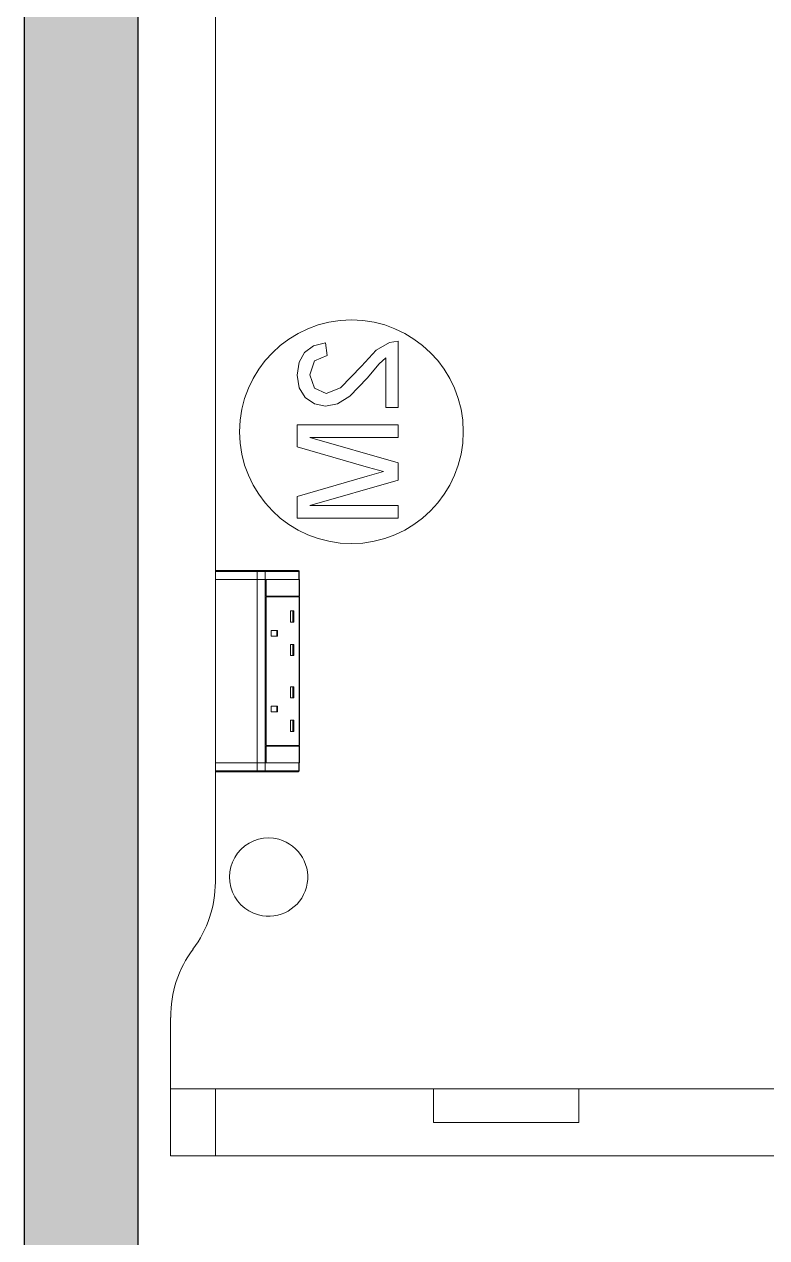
# Model space of a CAD drawing. Header units: millimetres. Extents: x 155927 to 317870, y -36033 to 97293.
# Drawn here: x 159615 to 160279, y 32548 to 33633 of the extents above; entities that cross this region are included whole.
import ezdxf

# ---------------------------------------------------------------- set-up
doc = ezdxf.new("R2010")
doc.units = ezdxf.units.MM
doc.header["$MEASUREMENT"] = 0
for name, color, linetype, lineweight in [('A-WALL-PATT', 7, 'CONTINUOUS', 9), ('I-FURN', 8, 'CONTINUOUS', 9), ('I-WALL', 7, 'CONTINUOUS', 9)]:
    doc.layers.add(name, color=color, linetype=linetype, lineweight=lineweight)

msp = doc.modelspace()

# ---------------------------------------------------------------- hatches: boundary and pattern name
at = {"layer": 'A-WALL-PATT'}
msp.add_hatch(color=256, dxfattribs=at).paths.add_polyline_path([(159614.7, 29907.6), (159716.7, 29907.6), (159716.7, 34245.6), (159614.7, 34245.6), (159614.7, 30208)], flags=0)

# ---------------------------------------------------------------- linework, layer by layer
at = {"layer": 'I-FURN'}
for p, q in [((159785.6, 33976.2), (159785.6, 33143.9)), ((159785.6, 33143.9), (159785.6, 33976.2)), ((159949.2, 33349.8), (159941.4, 33348.6)), ((159949.2, 33290.5), (159949.2, 33349.8)), ((159865.3, 33339.8), (159860.4, 33331)), ((159873.3, 33345.7), (159865.3, 33339.8)), ((159884.2, 33348.4), (159873.3, 33345.7)), ((159885.6, 33337.1), (159884.2, 33348.4)), ((159929.4, 33341.8), (159916.3, 33327.6)), ((159941.4, 33348.6), (159929.4, 33341.8)), ((159860.4, 33331), (159858.8, 33319.6)), ((159870.1, 33319.9), (159874.2, 33332.4)), ((159874.2, 33332.4), (159885.6, 33337.1)), ((159921.3, 33316.8), (159932.2, 33329.8)), ((159932.2, 33329.8), (159937.9, 33334.9)), ((159937.9, 33334.9), (159937.9, 33290.5)), ((159858.8, 33319.6), (159860.6, 33308.2)), ((159874.3, 33307.8), (159870.1, 33319.9)), ((159916.3, 33327.6), (159897.5, 33308.1)), ((159860.6, 33308.2), (159866, 33299.4)), ((159884.7, 33303.2), (159874.3, 33307.8)), ((159897.5, 33308.1), (159884.7, 33303.2)), ((159905.8, 33300.6), (159921.3, 33316.8)), ((159866, 33299.4), (159874.1, 33293.8)), ((159894.7, 33293.9), (159905.8, 33300.6)), ((159874.1, 33293.8), (159884, 33291.9)), ((159884, 33291.9), (159894.7, 33293.9)), ((159937.9, 33290.5), (159949.2, 33290.5)), ((159949.2, 33275), (159858.8, 33275)), ((159858.8, 33275), (159858.8, 33255.5)), ((159949.2, 33263.7), (159949.2, 33275)), ((159949.2, 33241), (159870.1, 33263.7)), ((159870.1, 33263.7), (159949.2, 33263.7)), ((159858.8, 33255.5), (159922.5, 33237)), ((159935.8, 33233.3), (159921.4, 33229.3)), ((159922.5, 33237), (159935.8, 33233.3)), ((159949.2, 33225.6), (159949.2, 33241)), ((159921.4, 33229.3), (159858.8, 33211.1)), ((159870.1, 33202.9), (159949.2, 33225.6)), ((159858.8, 33211.1), (159858.8, 33191.6)), ((159949.2, 33202.9), (159870.1, 33202.9)), ((159949.2, 33191.6), (159949.2, 33202.9)), ((159858.8, 33191.6), (159949.2, 33191.6)), ((159785.6, 33143.9), (159785.6, 33136.9)), ((159785.6, 33143.9), (159823.1, 33143.9)), ((159785.6, 33143.9), (159785.6, 33136.9)), ((159786.6, 33144.9), (159786.6, 33144.9)), ((159823.7, 33144.9), (159786.6, 33144.9)), ((159786.6, 33144.9), (159790.6, 33144.9)), ((159790.6, 33143.9), (159790.6, 33144.9)), ((159790.6, 33144.9), (159829.2, 33144.9)), ((159823.1, 33143.9), (159830, 33143.9)), ((159823.1, 33143.9), (159823.1, 33136.9)), ((159829.2, 33144.9), (159823.7, 33144.9)), ((159859.5, 33144.9), (159829.2, 33144.9)), ((159859.5, 33144.9), (159829.2, 33144.9)), ((159830, 33143.9), (159860.3, 33143.9)), ((159830, 33143.9), (159830, 33136.9)), ((159860.1, 33144.7), (159860.1, 33144.6)), ((159860.3, 33143.9), (159860.5, 33143.9)), ((159860.3, 33143.9), (159860.3, 33136.9)), ((159860.5, 33136.9), (159860.5, 33143.9)), ((159860.5, 33136.9), (159860.5, 33143.9)), ((159860.5, 33136.9), (159860.5, 33143.9)), ((159785.6, 33136.9), (159823.1, 33136.9)), ((159785.6, 33136.8), (159785.6, 32972.9)), ((159785.6, 32972.9), (159785.6, 33136.8)), ((159823.1, 33136.8), (159785.6, 33136.8)), ((159823.1, 33136.9), (159830, 33136.9)), ((159823.1, 32972.9), (159823.1, 33136.8)), ((159830, 33136.8), (159823.1, 33136.8)), ((159830.9, 33136.8), (159828.4, 33136.8)), ((159830, 33136.9), (159860.3, 33136.9)), ((159830, 32972.9), (159830, 33136.8)), ((159830, 33136.8), (159830.7, 33136.8)), ((159830.7, 33136.8), (159830.7, 33121.8)), ((159830.9, 33121.8), (159830.9, 33136.8)), ((159830.9, 33136.8), (159860.7, 33136.8)), ((159860.3, 33136.9), (159860.5, 33136.9)), ((159860.5, 32972.9), (159860.5, 33136.8)), ((159860.7, 33136.8), (159860.7, 33121.8)), ((159830.7, 33121.3), (159830.7, 32988.3)), ((159860.7, 33121.8), (159830.9, 33121.8)), ((159830.9, 32988.3), (159830.9, 33121.3)), ((159860.7, 33121.3), (159830.9, 33121.3)), ((159860.3, 33121.8), (159860.3, 33121.3)), ((159860.7, 33121.3), (159860.7, 32988.3)), ((159855.7, 33108.7), (159852.8, 33108.7)), ((159852.8, 33098.7), (159852.8, 33108.7)), ((159854.9, 33098.7), (159854.9, 33108.7)), ((159855.7, 33098.7), (159855.7, 33108.7)), ((159841.3, 33091.2), (159835.6, 33091.2)), ((159835.6, 33086.2), (159835.6, 33091.2)), ((159840.6, 33086.2), (159840.6, 33091.2)), ((159841.3, 33086.2), (159841.3, 33091.2)), ((159855.7, 33098.7), (159852.8, 33098.7)), ((159841.3, 33086.2), (159835.6, 33086.2)), ((159855.7, 33078.7), (159852.8, 33078.7)), ((159852.8, 33068.7), (159852.8, 33078.7)), ((159854.9, 33068.7), (159854.9, 33078.7)), ((159855.7, 33068.7), (159855.7, 33078.7)), ((159855.7, 33068.7), (159852.8, 33068.7)), ((159855.7, 33040.9), (159852.8, 33040.9)), ((159852.8, 33030.9), (159852.8, 33040.9)), ((159854.9, 33030.9), (159854.9, 33040.9)), ((159855.7, 33030.9), (159855.7, 33040.9)), ((159855.7, 33030.9), (159852.8, 33030.9)), ((159835.6, 33023.4), (159835.6, 33018.4)), ((159841.3, 33023.4), (159835.6, 33023.4)), ((159835.6, 33018.4), (159841.3, 33018.4)), ((159840.6, 33018.4), (159840.6, 33023.4)), ((159841.3, 33018.4), (159841.3, 33023.4)), ((159855.7, 33010.9), (159852.8, 33010.9)), ((159852.8, 33000.9), (159852.8, 33010.9)), ((159854.9, 33000.9), (159854.9, 33010.9)), ((159855.7, 33000.9), (159855.7, 33010.9)), ((159855.7, 33000.9), (159852.8, 33000.9)), ((159830.7, 32987.8), (159830.7, 32972.9)), ((159860.7, 32988.3), (159830.9, 32988.3)), ((159830.9, 32972.8), (159830.9, 32987.8)), ((159830.9, 32987.8), (159860.7, 32987.8)), ((159860.3, 32988.3), (159860.3, 32987.8)), ((159860.7, 32987.8), (159860.7, 32972.8)), ((159785.6, 32972.9), (159823.1, 32972.9)), ((159785.6, 32972.8), (159785.6, 32965.8)), ((159785.6, 32965.8), (159785.6, 32972.8)), ((159823.1, 32972.8), (159785.6, 32972.8)), ((159823.1, 32972.9), (159830, 32972.9)), ((159823.1, 32965.8), (159823.1, 32972.8)), ((159830, 32972.8), (159823.1, 32972.8)), ((159830.7, 32972.9), (159830, 32972.9)), ((159830, 32965.8), (159830, 32972.8)), ((159860.3, 32972.8), (159830, 32972.8)), ((159860.7, 32972.8), (159830.9, 32972.8)), ((159860.3, 32965.8), (159860.3, 32972.8)), ((159860.5, 32972.8), (159860.3, 32972.8)), ((159860.5, 32965.8), (159860.5, 32972.8)), ((159860.5, 32965.8), (159860.5, 32972.8)), ((159860.5, 32972.8), (159860.5, 32965.8)), ((159785.6, 32965.8), (159785.6, 32866.2)), ((159785.6, 32866.2), (159785.6, 32965.8)), ((159823.1, 32965.8), (159785.6, 32965.8)), ((159790.6, 32964.8), (159786.6, 32964.8)), ((159786.6, 32964.8), (159823.7, 32964.8)), ((159790.6, 32964.8), (159790.6, 32965.8)), ((159829.2, 32964.8), (159790.6, 32964.8)), ((159830, 32965.8), (159823.1, 32965.8)), ((159823.7, 32964.8), (159829.2, 32964.8)), ((159829.2, 32964.8), (159859.5, 32964.8)), ((159829.2, 32964.8), (159859.5, 32964.8)), ((159860.3, 32965.8), (159830, 32965.8)), ((159860.1, 32965), (159860.1, 32965)), ((159860.5, 32965.8), (159860.3, 32965.8)), ((159745.6, 32745.1), (159745.6, 32621.2)), ((159745.6, 32621.2), (159745.6, 32745.1)), ((159785.6, 32681.2), (159745.6, 32681.2)), ((159745.6, 32681.2), (159980.6, 32681.2)), ((159745.6, 32621.2), (159745.6, 32681.2)), ((159745.6, 32621.2), (159745.6, 32681.2)), ((160505.6, 32681.2), (159785.6, 32681.2)), ((159785.6, 32621.2), (159785.6, 32681.2)), ((159785.6, 32621.2), (159785.6, 32681.2)), ((159980.6, 32681.2), (160110.6, 32681.2)), ((159980.6, 32651.2), (159980.6, 32681.2)), ((159980.6, 32651.2), (159980.6, 32681.2)), ((160110.6, 32681.2), (160545.6, 32681.2)), ((160110.6, 32651.2), (160110.6, 32681.2)), ((160110.6, 32681.2), (160110.6, 32651.2)), ((160110.6, 32651.2), (159980.6, 32651.2)), ((159980.6, 32651.2), (160110.6, 32651.2)), ((160545.6, 32621.2), (159745.6, 32621.2)), ((159745.6, 32621.2), (159785.6, 32621.2)), ((159745.6, 32621.2), (160545.6, 32621.2)), ((160545.6, 32621.2), (159745.6, 32621.2)), ((159785.6, 32621.2), (160505.6, 32621.2))]:
    msp.add_line(p, q, dxfattribs=at)
at = {"layer": 'I-FURN', "flags": 128}
for points in [[(159785.6, 33143.9), (159785.6, 33143.9), (159785.6, 33144), (159785.6, 33144), (159785.6, 33144), (159785.7, 33144.1), (159785.7, 33144.1), (159785.7, 33144.2), (159785.7, 33144.2), (159785.7, 33144.2), (159785.7, 33144.3), (159785.7, 33144.3), (159785.7, 33144.3), (159785.8, 33144.4), (159785.8, 33144.4), (159785.8, 33144.5), (159785.8, 33144.5), (159785.9, 33144.5), (159785.9, 33144.5), (159785.9, 33144.6), (159785.9, 33144.6), (159786, 33144.6), (159786, 33144.7), (159786, 33144.7), (159786.1, 33144.7), (159786.1, 33144.7), (159786.1, 33144.7), (159786.2, 33144.8), (159786.2, 33144.8), (159786.2, 33144.8), (159786.3, 33144.8), (159786.3, 33144.8), (159786.3, 33144.8), (159786.4, 33144.9), (159786.4, 33144.9), (159786.5, 33144.9), (159786.5, 33144.9), (159786.5, 33144.9), (159786.6, 33144.9), (159786.6, 33144.9), (159786.6, 33144.9)], [(159823.7, 33144.9), (159820.9, 33144.9), (159818.2, 33144.9), (159815.6, 33144.9), (159813, 33144.9), (159810.6, 33144.9), (159808.3, 33144.9), (159806.1, 33144.9), (159803.9, 33144.9), (159801.9, 33144.9), (159800, 33144.9), (159798.2, 33144.9), (159796.6, 33144.9), (159795, 33144.9), (159793.6, 33144.9), (159792.3, 33144.9), (159791.1, 33144.9), (159790.1, 33144.9), (159789.1, 33144.9), (159788.4, 33144.9), (159787.7, 33144.9), (159787.2, 33144.9), (159786.8, 33144.9), (159786.6, 33144.9)], [(159786.6, 33144.9), (159786.6, 33144.9), (159786.6, 33144.9), (159786.7, 33144.9), (159786.7, 33144.9), (159786.7, 33144.9), (159786.7, 33144.9), (159786.8, 33144.9), (159786.8, 33144.9), (159786.9, 33144.9), (159786.9, 33144.9), (159787, 33144.9), (159787.1, 33144.9), (159787.2, 33144.9), (159787.2, 33144.9), (159787.3, 33144.9), (159787.4, 33144.9), (159787.5, 33144.9), (159787.6, 33144.9), (159787.7, 33144.9), (159787.8, 33144.9), (159788, 33144.9), (159788.1, 33144.9), (159788.2, 33144.9), (159788.3, 33144.9), (159788.5, 33144.9), (159788.6, 33144.9), (159788.7, 33144.9), (159788.9, 33144.9), (159789, 33144.9), (159789.2, 33144.9), (159789.3, 33144.9), (159789.5, 33144.9), (159789.6, 33144.9), (159789.8, 33144.9), (159790, 33144.9), (159790.1, 33144.9), (159790.3, 33144.9), (159790.4, 33144.9), (159790.6, 33144.9), (159790.6, 33144.9)], [(159829.2, 33144.9), (159829.1, 33144.9), (159829, 33144.9), (159828.9, 33144.9), (159828.8, 33144.9), (159828.7, 33144.9), (159828.6, 33144.9), (159828.4, 33144.9), (159828.3, 33144.9), (159828.2, 33144.9), (159828, 33144.9), (159827.9, 33144.9), (159827.8, 33144.9), (159827.6, 33144.9), (159827.5, 33144.9), (159827.3, 33144.9), (159827.2, 33144.9), (159827, 33144.9), (159826.9, 33144.9), (159826.7, 33144.9), (159826.6, 33144.9), (159826.4, 33144.9), (159826.2, 33144.9), (159826.1, 33144.9), (159825.9, 33144.9), (159825.8, 33144.9), (159825.6, 33144.9), (159825.4, 33144.9), (159825.3, 33144.9), (159825.1, 33144.9), (159825, 33144.9), (159824.8, 33144.9), (159824.7, 33144.9), (159824.5, 33144.9), (159824.4, 33144.9), (159824.2, 33144.9), (159824.1, 33144.9), (159823.9, 33144.9), (159823.8, 33144.9), (159823.7, 33144.9)], [(159860.3, 33144.4), (159860.4, 33144.4), (159860.4, 33144.3), (159860.4, 33144.3), (159860.4, 33144.2), (159860.4, 33144.2), (159860.4, 33144.2), (159860.4, 33144.1), (159860.5, 33144.1), (159860.5, 33144.1), (159860.5, 33144), (159860.5, 33144), (159860.5, 33143.9), (159860.5, 33143.9), (159860.5, 33143.9)], [(159786.6, 32964.8), (159786.6, 32964.8), (159786.6, 32964.8), (159786.5, 32964.8), (159786.5, 32964.8), (159786.4, 32964.8), (159786.4, 32964.8), (159786.4, 32964.8), (159786.3, 32964.8), (159786.3, 32964.8), (159786.2, 32964.8), (159786.2, 32964.9), (159786.2, 32964.9), (159786.1, 32964.9), (159786.1, 32964.9), (159786.1, 32964.9), (159786, 32965), (159786, 32965), (159786, 32965), (159785.9, 32965), (159785.9, 32965.1), (159785.9, 32965.1), (159785.9, 32965.1), (159785.8, 32965.2), (159785.8, 32965.2), (159785.8, 32965.2), (159785.8, 32965.3), (159785.7, 32965.3), (159785.7, 32965.3), (159785.7, 32965.4), (159785.7, 32965.4), (159785.7, 32965.4), (159785.7, 32965.5), (159785.7, 32965.5), (159785.7, 32965.6), (159785.6, 32965.6), (159785.6, 32965.6), (159785.6, 32965.7), (159785.6, 32965.7), (159785.6, 32965.8), (159785.6, 32965.8)], [(159790.6, 32964.8), (159790.5, 32964.8), (159790.3, 32964.8), (159790.2, 32964.8), (159790, 32964.8), (159789.8, 32964.8), (159789.7, 32964.8), (159789.5, 32964.8), (159789.4, 32964.8), (159789.2, 32964.8), (159789.1, 32964.8), (159788.9, 32964.8), (159788.8, 32964.8), (159788.6, 32964.8), (159788.5, 32964.8), (159788.4, 32964.8), (159788.2, 32964.8), (159788.1, 32964.8), (159788, 32964.8), (159787.9, 32964.8), (159787.8, 32964.8), (159787.7, 32964.8), (159787.5, 32964.8), (159787.4, 32964.8), (159787.4, 32964.8), (159787.3, 32964.8), (159787.2, 32964.8), (159787.1, 32964.8), (159787, 32964.8), (159787, 32964.8), (159786.9, 32964.8), (159786.8, 32964.8), (159786.8, 32964.8), (159786.8, 32964.8), (159786.7, 32964.8), (159786.7, 32964.8), (159786.7, 32964.8), (159786.6, 32964.8), (159786.6, 32964.8), (159786.6, 32964.8)], [(159786.6, 32964.8), (159786.6, 32964.8), (159786.6, 32964.8)], [(159786.6, 32964.8), (159786.9, 32964.8), (159787.3, 32964.8), (159787.9, 32964.8), (159788.6, 32964.8), (159789.4, 32964.8), (159790.3, 32964.8), (159791.4, 32964.8), (159792.6, 32964.8), (159794, 32964.8), (159795.4, 32964.8), (159797, 32964.8), (159798.7, 32964.8), (159800.5, 32964.8), (159802.4, 32964.8), (159804.5, 32964.8), (159806.6, 32964.8), (159808.9, 32964.8), (159811.3, 32964.8), (159813.7, 32964.8), (159816.3, 32964.8), (159818.9, 32964.8), (159821.6, 32964.8), (159823.7, 32964.8)], [(159823.7, 32964.8), (159823.8, 32964.8), (159823.9, 32964.8), (159824.1, 32964.8), (159824.2, 32964.8), (159824.4, 32964.8), (159824.5, 32964.8), (159824.7, 32964.8), (159824.8, 32964.8), (159825, 32964.8), (159825.1, 32964.8), (159825.3, 32964.8), (159825.4, 32964.8), (159825.6, 32964.8), (159825.8, 32964.8), (159825.9, 32964.8), (159826.1, 32964.8), (159826.2, 32964.8), (159826.4, 32964.8), (159826.6, 32964.8), (159826.7, 32964.8), (159826.9, 32964.8), (159827, 32964.8), (159827.2, 32964.8), (159827.3, 32964.8), (159827.5, 32964.8), (159827.6, 32964.8), (159827.8, 32964.8), (159827.9, 32964.8), (159828, 32964.8), (159828.2, 32964.8), (159828.3, 32964.8), (159828.4, 32964.8), (159828.6, 32964.8), (159828.7, 32964.8), (159828.8, 32964.8), (159828.9, 32964.8), (159829, 32964.8), (159829.1, 32964.8), (159829.2, 32964.8)], [(159860.5, 32965.8), (159860.5, 32965.7), (159860.5, 32965.7), (159860.5, 32965.6), (159860.5, 32965.6), (159860.5, 32965.6), (159860.4, 32965.5), (159860.4, 32965.5), (159860.4, 32965.4), (159860.4, 32965.4), (159860.4, 32965.4), (159860.4, 32965.3), (159860.4, 32965.3), (159860.3, 32965.3)]]:
    msp.add_lwpolyline(points, dxfattribs=at)
at = {"layer": 'I-FURN'}
for centre, radius, start, end in [((159907.3, 33268.9), 100, 90, 270), ((159907.3, 33268.9), 100, 270, 90), ((159833.2, 32870.6), 35, 75, 194.7004), ((159833.2, 32870.6), 35, 255, 75), ((159685.6, 32866.2), 100, 323.1301, 0), ((159685.6, 32866.2), 100, 323.1301, 0), ((159833.2, 32870.6), 35, 195, 255), ((159845.7, 32746.2), 100, 143.1301, 180.6256), ((159845.7, 32746.2), 100, 143.1301, 180.6256)]:
    msp.add_arc(centre, radius, start, end, dxfattribs=at)
for centre, major_axis, ratio, start_param, end_param in [((159786.6, 33143.9), (0, 1), 0.998113, 0, 1.570796), ((159823.7, 33143.9), (0, 1), 0.56467, 0, 1.570796), ((159829.2, 33143.9), (0, 1), 0.819152, 4.712389, 6.283185), ((159859.5, 33143.9), (0, 1), 0.819152, 4.712389, 6.283185), ((159786.6, 32965.8), (0, 1), 0.998113, 1.570796, 3.141593), ((159823.7, 32965.8), (0, 1), 0.56467, 1.570796, 3.141593), ((159829.2, 32965.8), (0, 1), 0.819152, 3.141593, 4.712389), ((159859.5, 32965.8), (0, -1), 0.819152, 0, 1.570796)]:
    msp.add_ellipse(centre, major_axis=major_axis, ratio=ratio, start_param=start_param, end_param=end_param, dxfattribs=at)
at = {"layer": 'I-WALL', "lineweight": 30}
for p, q in [((159614.7, 34245.6), (159614.7, 29907.6)), ((159716.7, 29907.6), (159716.7, 34245.6))]:
    msp.add_line(p, q, dxfattribs=at)

doc.saveas('drawing.dxf')
